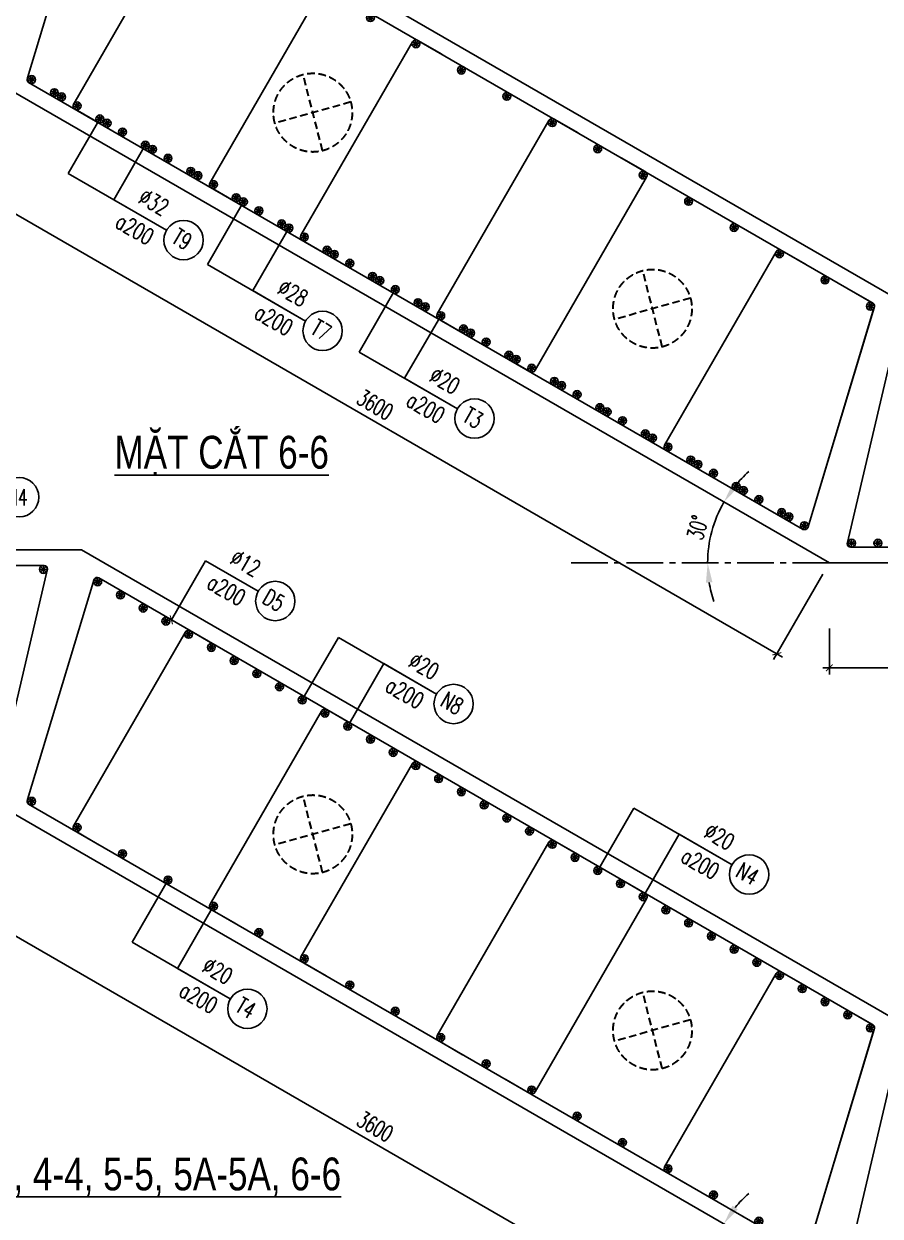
# Model space of a CAD drawing. Header units: millimetres. Extents: x -143483 to 1166745, y -1448440 to -1202244.
# Drawn here: x 421340 to 434392, y -1250399 to -1232227 of the extents above; entities that cross this region are included whole.
import ezdxf
from ezdxf.enums import TextEntityAlignment as Align

# ---------------------------------------------------------------- set-up
doc = ezdxf.new("R2010")
doc.units = ezdxf.units.MM
doc.header["$LTSCALE"] = 30
doc.header["$PDMODE"] = 3
doc.linetypes.add('CENTER2', pattern=[1.125, 0.75, -0.125, 0.125, -0.125])
doc.linetypes.add('DASHED', pattern=[19.05, 12.7, -6.35])
doc.layers.get('0').update_dxf_attribs({"lineweight": 9})
doc.layers.get('Defpoints').update_dxf_attribs({"lineweight": 9})
for name, color, linetype in [('ccu11-Cotthep', 9, 'Continuous'), ('ccu11-Dim', 8, 'Continuous'), ('ccu11-Text', 31, 'Continuous'), ('ccu11-Thay', 7, 'Continuous'), ('ccu11-Thep', 4, 'Continuous'), ('ccu11-Thep doc', 4, 'Continuous'), ('ccu11-Thepdai', 6, 'Continuous'), ('ccu11-Truc', 13, 'CENTER2')]:
    doc.layers.add(name, color=color, linetype=linetype)
doc.layers.add('ccu11-Khuat', color=9, linetype='DASHED', lineweight=30)
doc.layers.add('Vicom_thep doc', color=1, linetype='Continuous', lineweight=35)
doc.styles.add('ccu11-dim', font='vnsimli.shx', dxfattribs={"width": 0.65, "bigfont": 'bigfont.shx'})
doc.styles.add('ccu11-VnAvH-B', font='VHAVANB.TTF')
doc.styles.add('ccu11-vnsimple', font='vnsimple.shx', dxfattribs={"bigfont": 'bigfont.shx'})
doc.styles.add('ccu11_simli', font='vnsimli.shx', dxfattribs={"width": 0.8})
doc.dimstyles.new('ccu11-100', dxfattribs={"dimscale": 100, "dimtxt": 2.5, "dimasz": 1, "dimexe": 1, "dimexo": 2, "dimgap": 1, "dimtad": 1, "dimdec": 0, "dimdsep": 46, "dimtxsty": 'ccu11-dim', "dimblk": 'ARCHTICK', "dimcen": -1, "dimdle": 1, "dimclrd": 256, "dimclre": 256, "dimclrt": 3, "dimadec": 0, "dimazin": 2, "dimtfac": 0.1, "dimtdec": 0, "dimtmove": 0, "dimatfit": 1, "dimldrblk": 'ARCHTICK', "dimfxl": 0, "dimtvp": 0.833333, "dimtolj": 1, "dimtzin": 12, "dimarcsym": 0})
doc.dimstyles.new('ccu11-100x4', dxfattribs={"dimscale": 100, "dimtxt": 2.5, "dimasz": 1, "dimexe": 1, "dimexo": 2, "dimgap": 1, "dimtad": 1, "dimdec": 0, "dimlfac": 0.25, "dimdsep": 46, "dimtxsty": 'ccu11-dim', "dimblk": 'ARCHTICK', "dimcen": -1, "dimdle": 1, "dimclrd": 256, "dimclre": 256, "dimclrt": 3, "dimadec": 0, "dimazin": 2, "dimtfac": 0.1, "dimtdec": 0, "dimtmove": 0, "dimatfit": 1, "dimldrblk": 'ARCHTICK', "dimfxl": 0, "dimtvp": 0.833333, "dimtolj": 1, "dimtzin": 12, "dimarcsym": 0})

# ---------------------------------------------------------------- blocks, each defined once
blk = doc.blocks.new('_ARCHTICK')
at = {"color": 0, "linetype": 'ByBlock', "const_width": 0.15}
blk.add_lwpolyline([(-0.5, -0.5), (0.5, 0.5)], dxfattribs=at)
blk = doc.blocks.new('*D2778')
at = {"layer": 'ccu11-Dim', "linetype": 'ByBlock', "lineweight": -2, "ltscale": 30, "transparency": 16777216}
for p, q in [((421047, -1233415), (420297, -1234714)), ((420261, -1234578), (432905, -1241878)), ((433518, -1240615), (432768, -1241914))]:
    blk.add_line(p, q, dxfattribs=at)
at = {"layer": 'Defpoints', "color": 0, "linetype": 'ByBlock', "ltscale": 30, "transparency": 16777216}
for p in [(421147, -1233242), (433618, -1240442), (432818, -1241828)]:
    blk.add_point(p, dxfattribs=at)
at = {"layer": 'ccu11-Dim', "linetype": 'ByBlock', "lineweight": -2, "ltscale": 30, "transparency": 16777216, "xscale": 100, "yscale": 100, "zscale": 100}
for p, rotation in [((420347, -1234628), 149.9999151036798), ((432818, -1241828), 329.9999151036798)]:
    blk.add_blockref('_ARCHTICK', p, dxfattribs=dict(at, rotation=rotation))
at = {"layer": 'ccu11-Dim', "color": 3, "linetype": 'ByBlock', "ltscale": 30, "transparency": 16777216, "insert": (426695, -1238033), "char_height": 250, "attachment_point": 5, "rotation": 329.9999, "style": 'ccu11-dim'}
blk.add_mtext('\\A1;3600', dxfattribs=at)
blk = doc.blocks.new('MCT')
at = {"ltscale": 0.005}
for p, q in [((-0.49, 0), (0.49, 0)), ((0.35, -0.35), (-0.35, 0.35)), ((-0.35, -0.35), (0.35, 0.35)), ((0, -0.49), (0, 0.49))]:
    blk.add_line(p, q, dxfattribs=at)
blk.add_circle((0, 0), 0.492, dxfattribs=at)
blk = doc.blocks.new('*U1951')
at = {"layer": 'ccu11-Thep doc', "xscale": -121.9200000001001, "yscale": 121.9200000001001, "zscale": 121.92, "rotation": 270}
blk.add_blockref('MCT', (0, 0), dxfattribs=at)
blk = doc.blocks.new('*U1948')
at = {"layer": 'ccu11-Thep doc', "color": 0, "linetype": 'ByBlock', "lineweight": -2, "transparency": 16777216}
for p in [(0, 0), (800, 0), (1600, 0), (2400, 0), (3200, 0), (4000, 0), (4800, 0), (5600, 0), (6400, 0), (7200, 0), (8000, 0), (8800, 0), (9600, 0), (10400, 0)]:
    blk.add_blockref('*U1951', p, dxfattribs=at)
blk = doc.blocks.new('*D2787')
at = {"layer": 'ccu11-Dim', "lineweight": -2, "transparency": 16777216}
for start, end in [(131.4508, 140.7253), (149.9999, 180), (189.2746, 198.5491)]:
    blk.add_arc((433618, -1240442), 1855, start, end, dxfattribs=at)
at = {"layer": 'ccu11-Dim', "transparency": 16777216}
for points in [[(432223, -1239296), (432141, -1239239), (432011, -1239514)], [(431737, -1240745), (431837, -1240737), (431763, -1240442)]]:
    blk.add_solid(points, dxfattribs=at)
at = {"layer": 'Defpoints', "color": 0, "transparency": 16777216}
for p in [(421147, -1233242), (431875, -1239807), (429621, -1240442), (433618, -1240442), (433618, -1240442)]:
    blk.add_point(p, dxfattribs=at)
at = {"layer": 'ccu11-Dim', "color": 3, "transparency": 16777216, "insert": (431609, -1239904), "char_height": 250, "attachment_point": 5, "rotation": 75, "style": 'ccu11-dim'}
blk.add_mtext('\\A1;30\\M+1818B', dxfattribs=at)
blk = doc.blocks.new('*U1953')
at = {"layer": 'ccu11-Thep doc', "xscale": -121.9200000001001, "yscale": 121.9200000001001, "zscale": 121.92, "rotation": 270}
blk.add_blockref('MCT', (0, 0), dxfattribs=at)
blk = doc.blocks.new('*U1954')
at = {"layer": 'ccu11-Thep doc', "color": 0, "linetype": 'ByBlock', "lineweight": -2, "transparency": 16777216}
for p in [(0, 0), (800, 0), (1600, 0), (2400, 0), (3200, 0), (4000, 0), (4800, 0), (5600, 0), (6400, 0), (7200, 0), (8000, 0), (8800, 0), (9600, 0), (10400, 0), (11200, 0), (12000, 0), (12800, 0), (13600, 0)]:
    blk.add_blockref('*U1953', p, dxfattribs=at)
blk = doc.blocks.new('*U1955')
at = {"layer": 'ccu11-Thep doc', "xscale": -121.9200000001001, "yscale": 121.9200000001001, "zscale": 121.92, "rotation": 270}
blk.add_blockref('MCT', (0, 0), dxfattribs=at)
blk = doc.blocks.new('*U1952')
at = {"layer": 'ccu11-Thep doc', "color": 0, "linetype": 'ByBlock', "lineweight": -2, "transparency": 16777216}
for p in [(0, 0), (800, 0), (1600, 0), (2400, 0), (3200, 0), (4000, 0), (4800, 0), (5600, 0), (6400, 0), (7200, 0), (8000, 0), (8800, 0), (9600, 0), (10400, 0), (11200, 0), (12000, 0), (12800, 0), (13600, 0)]:
    blk.add_blockref('*U1955', p, dxfattribs=at)
blk = doc.blocks.new('*D2775')
at = {"layer": 'ccu11-Dim', "linetype": 'ByBlock', "lineweight": -2, "ltscale": 30, "transparency": 16777216}
for p, q in [((433618, -1241442), (433618, -1242142)), ((444418, -1241442), (444418, -1242142)), ((444518, -1242042), (433518, -1242042))]:
    blk.add_line(p, q, dxfattribs=at)
at = {"layer": 'Defpoints', "color": 0, "linetype": 'ByBlock', "ltscale": 30, "transparency": 16777216}
for p in [(433618, -1241242), (444418, -1241242), (433618, -1242042)]:
    blk.add_point(p, dxfattribs=at)
at = {"layer": 'ccu11-Dim', "linetype": 'ByBlock', "lineweight": -2, "ltscale": 30, "transparency": 16777216, "xscale": 100, "yscale": 100, "zscale": 100, "rotation": 180}
blk.add_blockref('_ARCHTICK', (433618, -1242042), dxfattribs=at)
at = {"layer": 'ccu11-Dim', "linetype": 'ByBlock', "lineweight": -2, "ltscale": 30, "transparency": 16777216, "xscale": 100, "yscale": 100, "zscale": 100}
blk.add_blockref('_ARCHTICK', (444418, -1242042), dxfattribs=at)
at = {"layer": 'ccu11-Dim', "color": 3, "linetype": 'ByBlock', "ltscale": 30, "transparency": 16777216, "insert": (439018, -1241817), "char_height": 250, "attachment_point": 5, "style": 'ccu11-dim'}
blk.add_mtext('\\A1;2700', dxfattribs=at)
blk = doc.blocks.new('ccu11_block_thep')
at = {"layer": 'ccu11-Thep', "color": 3}
for p, q in [((-0.4, 0), (0.4, 0)), ((-0.28, 0.28), (0.28, -0.28)), ((0.28, 0.28), (-0.28, -0.28)), ((0, 0.4), (0, -0.4))]:
    blk.add_line(p, q, dxfattribs=at)
at = {"layer": 'ccu11-Thep', "color": 1, "const_width": 0.0667}
blk.add_lwpolyline([(-0.4, 0, 1), (0.4, 0, 1), (-0.4, 0, 1)], format="xyb", dxfattribs=at)
at = {"layer": 'ccu11-Thep', "color": 1}
blk.add_circle((0, 0), 0.4, dxfattribs=at)
blk = doc.blocks.new('*U1960')
at = {"layer": 'Vicom_thep doc', "xscale": -150, "yscale": 150, "zscale": 150, "rotation": 180}
blk.add_blockref('ccu11_block_thep', (0, 0), dxfattribs=at)
blk = doc.blocks.new('*U1961')
at = {"layer": 'ccu11-Thep doc', "color": 0, "linetype": 'ByBlock', "lineweight": -2, "transparency": 16777216}
for p in [(0, 0), (800, 0), (1600, 0), (2400, 0), (3200, 0), (4000, 0), (4800, 0), (5600, 0), (6400, 0), (7200, 0), (8000, 0), (8800, 0), (9600, 0)]:
    blk.add_blockref('*U1960', p, dxfattribs=at)
blk = doc.blocks.new('*U1962')
at = {"layer": 'Vicom_thep doc', "xscale": -150, "yscale": 150, "zscale": 150, "rotation": 180}
blk.add_blockref('ccu11_block_thep', (0, 0), dxfattribs=at)
blk = doc.blocks.new('*U1963')
at = {"layer": 'ccu11-Thep doc', "color": 0, "linetype": 'ByBlock', "lineweight": -2, "transparency": 16777216}
for p in [(0, 0), (800, 0), (1600, 0), (2400, 0), (3200, 0), (4000, 0), (4800, 0), (5600, 0), (6400, 0), (7200, 0), (8000, 0), (8800, 0), (9600, 0), (10400, 0), (11200, 0), (12000, 0), (12800, 0)]:
    blk.add_blockref('*U1962', p, dxfattribs=at)
blk = doc.blocks.new('*U1968')
at = {"layer": 'Vicom_thep doc', "xscale": -150, "yscale": 150, "zscale": 150, "rotation": 180}
blk.add_blockref('ccu11_block_thep', (0, 0), dxfattribs=at)
blk = doc.blocks.new('*U1969')
at = {"layer": 'ccu11-Thep doc', "color": 0, "linetype": 'ByBlock', "lineweight": -2, "transparency": 16777216}
for p in [(0, 0), (800, 0), (1600, 0), (2400, 0), (3200, 0), (4000, 0), (4800, 0), (5600, 0), (6400, 0), (7200, 0), (8000, 0), (8800, 0), (9600, 0), (10400, 0), (11200, 0), (12000, 0), (12800, 0)]:
    blk.add_blockref('*U1968', p, dxfattribs=at)
blk = doc.blocks.new('*D2777')
at = {"layer": 'ccu11-Dim', "linetype": 'ByBlock', "lineweight": -2, "ltscale": 30, "transparency": 16777216}
for p, q in [((421047, -1244415), (420297, -1245714)), ((420261, -1245578), (432905, -1252878)), ((433518, -1251615), (432768, -1252914))]:
    blk.add_line(p, q, dxfattribs=at)
at = {"layer": 'Defpoints', "color": 0, "linetype": 'ByBlock', "ltscale": 30, "transparency": 16777216}
for p in [(421147, -1244242), (433618, -1251442), (432818, -1252828)]:
    blk.add_point(p, dxfattribs=at)
at = {"layer": 'ccu11-Dim', "linetype": 'ByBlock', "lineweight": -2, "ltscale": 30, "transparency": 16777216, "xscale": 100, "yscale": 100, "zscale": 100}
for p, rotation in [((420347, -1245628), 149.9999151036798), ((432818, -1252828), 329.9999151036798)]:
    blk.add_blockref('_ARCHTICK', p, dxfattribs=dict(at, rotation=rotation))
at = {"layer": 'ccu11-Dim', "color": 3, "linetype": 'ByBlock', "ltscale": 30, "transparency": 16777216, "insert": (426695, -1249033), "char_height": 250, "attachment_point": 5, "rotation": 329.9999, "style": 'ccu11-dim'}
blk.add_mtext('\\A1;3600', dxfattribs=at)
blk = doc.blocks.new('*U1828')
at = {"layer": 'ccu11-Thep doc', "xscale": -121.9200000001001, "yscale": 121.9200000001001, "zscale": 121.92, "rotation": 270}
blk.add_blockref('MCT', (0, 0), dxfattribs=at)
blk = doc.blocks.new('*U1829')
at = {"layer": 'ccu11-Thep doc', "color": 0, "linetype": 'ByBlock', "lineweight": -2, "transparency": 16777216}
for p in [(0, 0), (800, 0), (1600, 0), (2400, 0), (3200, 0), (4000, 0), (4800, 0), (5600, 0), (6400, 0), (7200, 0), (8000, 0), (8800, 0)]:
    blk.add_blockref('*U1828', p, dxfattribs=at)
blk = doc.blocks.new('*D2796')
at = {"layer": 'ccu11-Dim', "lineweight": -2, "transparency": 16777216}
for start, end in [(131.4508, 140.7253), (149.9999, 180), (189.2746, 198.5491)]:
    blk.add_arc((433618, -1251442), 1855, start, end, dxfattribs=at)
at = {"layer": 'ccu11-Dim', "transparency": 16777216}
for points in [[(432223, -1250296), (432141, -1250239), (432011, -1250514)], [(431737, -1251745), (431837, -1251737), (431763, -1251442)]]:
    blk.add_solid(points, dxfattribs=at)
at = {"layer": 'Defpoints', "color": 0, "transparency": 16777216}
for p in [(421147, -1244242), (431875, -1250807), (429621, -1251442), (433618, -1251442), (433618, -1251442)]:
    blk.add_point(p, dxfattribs=at)
at = {"layer": 'ccu11-Dim', "color": 3, "transparency": 16777216, "insert": (431609, -1250904), "char_height": 250, "attachment_point": 5, "rotation": 75, "style": 'ccu11-dim'}
blk.add_mtext('\\A1;30\\M+1818B', dxfattribs=at)
blk = doc.blocks.new('*U1825')
at = {"layer": 'ccu11-Thep doc', "xscale": -121.9200000001001, "yscale": 121.9200000001001, "zscale": 121.92, "rotation": 270}
blk.add_blockref('MCT', (0, 0), dxfattribs=at)
blk = doc.blocks.new('*U1826')
at = {"layer": 'ccu11-Thep doc', "color": 0, "linetype": 'ByBlock', "lineweight": -2, "transparency": 16777216}
for p in [(0, 0), (800, 0), (1600, 0), (2400, 0), (3200, 0), (4000, 0), (4800, 0), (5600, 0), (6400, 0), (7200, 0), (8000, 0), (8800, 0), (9600, 0), (10400, 0), (11200, 0), (12000, 0), (12800, 0), (13600, 0)]:
    blk.add_blockref('*U1825', p, dxfattribs=at)
blk = doc.blocks.new('*U1827')
at = {"layer": 'ccu11-Thep doc', "xscale": -121.9200000001001, "yscale": 121.9200000001001, "zscale": 121.92, "rotation": 270}
blk.add_blockref('MCT', (0, 0), dxfattribs=at)
blk = doc.blocks.new('*U1824')
at = {"layer": 'ccu11-Thep doc', "color": 0, "linetype": 'ByBlock', "lineweight": -2, "transparency": 16777216}
for p in [(0, 0), (800, 0), (1600, 0), (2400, 0), (3200, 0), (4000, 0), (4800, 0), (5600, 0), (6400, 0), (7200, 0), (8000, 0), (8800, 0), (9600, 0), (10400, 0), (11200, 0), (12000, 0), (12800, 0), (13600, 0)]:
    blk.add_blockref('*U1827', p, dxfattribs=at)
blk = doc.blocks.new('SHD')
at = {"layer": 'ccu11-Cotthep'}
blk.add_circle((300, 0), 300, dxfattribs=at)
at = {"layer": 'ccu11-Cotthep', "color": 31, "style": 'ccu11_simli', "width": 0.8}
blk.add_attdef('DK', text='', height=250, dxfattribs=at).set_placement((-101, 65), align=Align.BOTTOM_RIGHT)
blk.add_attdef('KH', text='', height=250, dxfattribs=at).set_placement((300, 0), align=Align.MIDDLE)
blk.add_attdef('KC', text='', height=250, dxfattribs=at).set_placement((-101, -142), align=Align.TOP_RIGHT)
blk = doc.blocks.new('*U1819')
at = {"layer": 'Vicom_thep doc', "xscale": -150, "yscale": 150, "zscale": 150, "rotation": 180}
blk.add_blockref('ccu11_block_thep', (0, 0), dxfattribs=at)
blk = doc.blocks.new('*U1820')
at = {"layer": 'ccu11-Thep doc', "color": 0, "linetype": 'ByBlock', "lineweight": -2, "transparency": 16777216}
for p in [(0, 0), (800, 0), (1600, 0), (2400, 0), (3200, 0), (4000, 0), (4800, 0), (5600, 0), (6400, 0), (7200, 0), (8000, 0), (8800, 0), (9600, 0), (10400, 0), (11200, 0), (12000, 0), (12800, 0)]:
    blk.add_blockref('*U1819', p, dxfattribs=at)

msp = doc.modelspace()

# ---------------------------------------------------------------- linework, layer by layer
at = {"layer": 'ccu11-Khuat', "ltscale": 0.3}
for p, q in [((425893.5, -1234161.28), (425596.92, -1232998.5)), ((426322.85, -1233417.62), (425167.57, -1233742.16)), ((431070.52, -1237150.23), (430773.94, -1235987.46)), ((431499.87, -1236406.57), (430344.59, -1236731.11)), ((425893.5, -1245161.28), (425596.92, -1243998.5)), ((426322.85, -1244417.62), (425167.57, -1244742.16)), ((431070.52, -1248150.23), (430773.94, -1246987.46)), ((431499.87, -1247406.57), (430344.59, -1247731.11))]:
    msp.add_line(p, q, dxfattribs=at)
for centre in [(425745.21, -1233579.89), (430922.23, -1236568.84), (425745.21, -1244579.89), (430922.23, -1247568.84)]:
    msp.add_circle(centre, 600, dxfattribs=at)
at = {"layer": 'ccu11-Thay'}
for p, q in [((434689.82, -1236442.01), (422219.1, -1229242.01)), ((421147.3, -1233242.01), (433618.02, -1240442.01)), ((422219.1, -1240242.01), (411019.1, -1240242.01)), ((434689.82, -1247442.01), (422219.1, -1240242.01)), ((433618.02, -1240442.01), (444818.02, -1240442.01)), ((421147.3, -1244242.01), (433618.02, -1251442.01))]:
    msp.add_line(p, q, dxfattribs=at)
at = {"layer": 'ccu11-Thepdai'}
for points in [[(421413.93, -1233118.84), (433207.15, -1239927.66, 0.41421356), (433289.12, -1239905.7), (434301.3, -1236552.56, 0.41421356), (434282.99, -1236484.25), (422481.11, -1229670.42, 0.41421356), (422412.81, -1229688.73), (421395.63, -1233050.54, 0.41421356), (421413.93, -1233118.84)], [(424245.76, -1230689.25), (423882.03, -1230479.25, 0.41421356), (423800.07, -1230501.22), (422100.07, -1233445.7, 0.41421356), (422122.03, -1233527.66), (422485.76, -1233737.66)], [(426324.22, -1231889.25), (425960.49, -1231679.25, 0.41421356), (425878.53, -1231701.22), (424178.53, -1234645.7, 0.41421356), (424200.49, -1234727.66), (424564.22, -1234937.66)], [(427709.86, -1232689.25), (427346.13, -1232479.25, 0.41421356), (427264.17, -1232501.22), (425564.17, -1235445.7, 0.41421356), (425586.13, -1235527.66), (425949.86, -1235737.66)], [(429788.32, -1233889.25), (429424.59, -1233679.25, 0.41421356), (429342.63, -1233701.22), (427642.63, -1236645.7, 0.41421356), (427664.59, -1236727.66), (428028.32, -1236937.66)], [(430446.5, -1234269.25), (430810.23, -1234479.25, -0.41421356), (430832.19, -1234561.22), (429132.19, -1237505.7, -0.41421356), (429050.23, -1237527.66), (428686.5, -1237317.66)], [(433252.42, -1235889.25), (432888.69, -1235679.25, 0.41421356), (432806.73, -1235701.22), (431106.73, -1238645.7, 0.41421356), (431128.69, -1238727.66), (431492.42, -1238937.66)], [(433910.6, -1236269.25), (434274.33, -1236479.25, -0.41421356), (434296.3, -1236561.22), (433289.12, -1239905.7, -0.41421356), (433207.15, -1239927.66), (432150.6, -1239317.66)], [(433940.38, -1240202.01), (444358.02, -1240202.01, 0.41421356), (444418.02, -1240142.01), (444418.02, -1236732.01, 0.41421356), (444368.02, -1236682.01), (434740.38, -1236682.01, 0.41421356), (434690.38, -1236732.01), (433890.38, -1240152.01, 0.41421356), (433940.38, -1240202.01)], [(413967.3, -1240482.01), (413246.83, -1240482.01, 0.23620228), (413135.07, -1240574.76), (411981.19, -1243921.51, 0.5204497), (412037.58, -1244002.01), (420849.1, -1244002.01, 0.41421356), (420899.1, -1243952.01), (421699.1, -1240532.01, 0.41421356), (421649.1, -1240482.01), (412037.58, -1240482.01, 0.5204497), (411981.19, -1240562.51), (413135.07, -1243909.26, 0.23620228), (413246.83, -1244002.01), (413967.3, -1244002.01)], [(421413.93, -1244118.84), (433207.15, -1250927.66, 0.41421356), (433289.12, -1250905.7), (434301.3, -1247552.56, 0.41421356), (434282.99, -1247484.25), (422481.11, -1240670.42, 0.41421356), (422412.81, -1240688.73), (421395.63, -1244050.54, 0.41421356), (421413.93, -1244118.84)], [(424245.76, -1241689.25), (423882.03, -1241479.25, 0.41421356), (423800.07, -1241501.22), (422100.07, -1244445.7, 0.41421356), (422122.03, -1244527.66), (422485.76, -1244737.66)], [(426324.22, -1242889.25), (425960.49, -1242679.25, 0.41421356), (425878.53, -1242701.22), (424178.53, -1245645.7, 0.41421356), (424200.49, -1245727.66), (424564.22, -1245937.66)], [(427709.86, -1243689.25), (427346.13, -1243479.25, 0.41421356), (427264.17, -1243501.22), (425564.17, -1246445.7, 0.41421356), (425586.13, -1246527.66), (425949.86, -1246737.66)], [(429788.32, -1244889.25), (429424.59, -1244679.25, 0.41421356), (429342.63, -1244701.22), (427642.63, -1247645.7, 0.41421356), (427664.59, -1247727.66), (428028.32, -1247937.66)], [(430446.5, -1245269.25), (430810.23, -1245479.25, -0.41421356), (430832.19, -1245561.22), (429132.19, -1248505.7, -0.41421356), (429050.23, -1248527.66), (428686.5, -1248317.66)], [(433252.42, -1246889.25), (432888.69, -1246679.25, 0.41421356), (432806.73, -1246701.22), (431106.73, -1249645.7, 0.41421356), (431128.69, -1249727.66), (431492.42, -1249937.66)], [(433910.6, -1247269.25), (434274.33, -1247479.25, -0.41421356), (434296.3, -1247561.22), (433289.12, -1250905.7, -0.41421356), (433207.15, -1250927.66), (432150.6, -1250317.66)], [(433940.38, -1251202.01), (444358.02, -1251202.01, 0.41421356), (444418.02, -1251142.01), (444418.02, -1247732.01, 0.41421356), (444368.02, -1247682.01), (434740.38, -1247682.01, 0.41421356), (434690.38, -1247732.01), (433890.38, -1251152.01, 0.41421356), (433940.38, -1251202.01)]]:
    msp.add_lwpolyline(points, format="xyb", dxfattribs=at)
at = {"layer": 'ccu11-Truc', "ltscale": 25}
msp.add_lwpolyline([(433618.02, -1240442.01), (429620.83, -1240442.01)], dxfattribs=at)

# ---------------------------------------------------------------- block references
at = {"layer": 'ccu11-Cotthep'}
ref = msp.add_blockref('SHD', (423515.48, -1235372.14), dxfattribs=dict(at, rotation=329.9999999999999))
ref.add_attrib('KH', 'T9', dxfattribs={"color": 31, "height": 250, "rotation": 330, "style": 'ccu11-vnsimple', "width": 0.7}).set_placement((423753.64, -1235509.64), align=Align.MIDDLE_CENTER)
ref.add_attrib('KC', 'a200', dxfattribs={"color": 31, "height": 250, "rotation": 330, "style": 'ccu11-vnsimple', "width": 0.7}).set_placement((423094.32, -1235244.45), align=Align.TOP_CENTER)
ref.add_attrib('DK', '`32', dxfattribs={"color": 31, "height": 250, "rotation": 330, "style": 'ccu11-vnsimple', "width": 0.7}).set_placement((423223.21, -1235116.79), align=Align.BOTTOM_CENTER)
ref = msp.add_blockref('SHD', (425634.66, -1236756.99), dxfattribs=dict(at, rotation=329.9999999999999))
ref.add_attrib('KH', 'T7', dxfattribs={"color": 31, "height": 250, "rotation": 330, "style": 'ccu11-vnsimple', "width": 0.7}).set_placement((425872.82, -1236894.49), align=Align.MIDDLE_CENTER)
ref.add_attrib('KC', 'a200', dxfattribs={"color": 31, "height": 250, "rotation": 330, "style": 'ccu11-vnsimple', "width": 0.7}).set_placement((425213.5, -1236629.3), align=Align.TOP_CENTER)
ref.add_attrib('DK', '`28', dxfattribs={"color": 31, "height": 250, "rotation": 330, "style": 'ccu11-vnsimple', "width": 0.7}).set_placement((425342.4, -1236501.64), align=Align.BOTTOM_CENTER)
ref = msp.add_blockref('SHD', (427949.26, -1238093.32), dxfattribs=dict(at, rotation=329.9999999999999))
ref.add_attrib('KH', 'T3', dxfattribs={"color": 31, "height": 250, "rotation": 330, "style": 'ccu11-vnsimple', "width": 0.7}).set_placement((428187.41, -1238230.82), align=Align.MIDDLE_CENTER)
ref.add_attrib('KC', 'a200', dxfattribs={"color": 31, "height": 250, "rotation": 330, "style": 'ccu11-vnsimple', "width": 0.7}).set_placement((427528.1, -1237965.63), align=Align.TOP_CENTER)
ref.add_attrib('DK', '`20', dxfattribs={"color": 31, "height": 250, "rotation": 330, "style": 'ccu11-vnsimple', "width": 0.7}).set_placement((427656.99, -1237837.97), align=Align.BOTTOM_CENTER)
ref = msp.add_blockref('SHD', (420967.75, -1239441.65), dxfattribs=at)
ref.add_attrib('KH', 'N4', dxfattribs={"color": 31, "height": 250, "style": 'ccu11-vnsimple', "width": 0.7}).set_placement((421242.75, -1239441.65), align=Align.MIDDLE_CENTER)
ref.add_attrib('KC', 'a200', dxfattribs={"color": 31, "height": 250, "style": 'ccu11-vnsimple', "width": 0.7}).set_placement((420539.17, -1239541.65), align=Align.TOP_CENTER)
ref.add_attrib('DK', '`20', dxfattribs={"color": 31, "height": 250, "style": 'ccu11-vnsimple', "width": 0.7}).set_placement((420586.96, -1239366.65), align=Align.BOTTOM_CENTER)
ref = msp.add_blockref('SHD', (424913.33, -1240873.37), dxfattribs=dict(at, rotation=329.9999999999999))
ref.add_attrib('KH', 'D5', dxfattribs={"color": 31, "height": 250, "rotation": 330, "style": 'ccu11-vnsimple', "width": 0.7}).set_placement((425151.49, -1241010.87), align=Align.MIDDLE_CENTER)
ref.add_attrib('KC', 'a200', dxfattribs={"color": 31, "height": 250, "rotation": 330, "style": 'ccu11-vnsimple', "width": 0.7}).set_placement((424492.17, -1240745.68), align=Align.TOP_CENTER)
ref.add_attrib('DK', '`12', dxfattribs={"color": 31, "height": 250, "rotation": 330, "style": 'ccu11-vnsimple', "width": 0.7}).set_placement((424621.06, -1240618.02), align=Align.BOTTOM_CENTER)
ref = msp.add_blockref('SHD', (427631.62, -1242442.78), dxfattribs=dict(at, rotation=329.9999999999999))
ref.add_attrib('KH', 'N8', dxfattribs={"color": 31, "height": 250, "rotation": 330, "style": 'ccu11-vnsimple', "width": 0.7}).set_placement((427869.77, -1242580.28), align=Align.MIDDLE_CENTER)
ref.add_attrib('KC', 'a200', dxfattribs={"color": 31, "height": 250, "rotation": 330, "style": 'ccu11-vnsimple', "width": 0.7}).set_placement((427210.46, -1242315.09), align=Align.TOP_CENTER)
ref.add_attrib('DK', '`20', dxfattribs={"color": 31, "height": 250, "rotation": 330, "style": 'ccu11-vnsimple', "width": 0.7}).set_placement((427339.35, -1242187.43), align=Align.BOTTOM_CENTER)
ref = msp.add_blockref('SHD', (432134.95, -1245042.78), dxfattribs=dict(at, rotation=329.9999999999999))
ref.add_attrib('KH', 'N4', dxfattribs={"color": 31, "height": 250, "rotation": 330, "style": 'ccu11-vnsimple', "width": 0.7}).set_placement((432373.11, -1245180.28), align=Align.MIDDLE_CENTER)
ref.add_attrib('KC', 'a200', dxfattribs={"color": 31, "height": 250, "rotation": 330, "style": 'ccu11-vnsimple', "width": 0.7}).set_placement((431713.79, -1244915.09), align=Align.TOP_CENTER)
ref.add_attrib('DK', '`20', dxfattribs={"color": 31, "height": 250, "rotation": 330, "style": 'ccu11-vnsimple', "width": 0.7}).set_placement((431842.68, -1244787.43), align=Align.BOTTOM_CENTER)
ref = msp.add_blockref('SHD', (424487.35, -1247088.81), dxfattribs=dict(at, rotation=329.9999999999999))
ref.add_attrib('KH', 'T4', dxfattribs={"color": 31, "height": 250, "rotation": 330, "style": 'ccu11-vnsimple', "width": 0.7}).set_placement((424725.51, -1247226.31), align=Align.MIDDLE_CENTER)
ref.add_attrib('KC', 'a200', dxfattribs={"color": 31, "height": 250, "rotation": 330, "style": 'ccu11-vnsimple', "width": 0.7}).set_placement((424066.19, -1246961.12), align=Align.TOP_CENTER)
ref.add_attrib('DK', '`20', dxfattribs={"color": 31, "height": 250, "rotation": 330, "style": 'ccu11-vnsimple', "width": 0.7}).set_placement((424195.08, -1246833.47), align=Align.BOTTOM_CENTER)
at = {"layer": 'ccu11-Thep doc', "xscale": -1, "rotation": 329.9999999999999}
for name, p in [('*U1954', (434244.33, -1236531.22)), ('*U1826', (434244.33, -1247531.22))]:
    msp.add_blockref(name, p, dxfattribs=at)
at = {"layer": 'ccu11-Thep doc'}
for name, p, rotation in [('*U1952', (433237.15, -1239875.7), 150), ('*U1963', (421805.62, -1233275.7), 329.9999999999999), ('*U1969', (421916.15, -1233339.63), 329.9999999999999), ('*U1948', (444358.02, -1240142.01), 180), ('*U1820', (422812.8, -1240931.22), 329.9999999999999), ('*U1824', (433237.15, -1250875.7), 150)]:
    msp.add_blockref(name, p, dxfattribs=dict(at, rotation=rotation))
msp.add_blockref('*U1961', (434358.02, -1240142.01), dxfattribs=at)
at = {"layer": 'ccu11-Thep doc', "xscale": -1}
msp.add_blockref('*U1829', (421639.1, -1240542.01), dxfattribs=at)

# ---------------------------------------------------------------- texts
at = {"layer": 'ccu11-Text', "color": 6, "style": 'ccu11-VnAvH-B', "width": 0.8}
for s, p in [('%%UmÆt c¾t 6-6', (424356.1, -1239005.56)), ('%%UcÊu t¹o cèt ®ai mÆt c¾t 1-1, 2-2, 4-4, 5-5, 5a-5a, 6-6', (419087.27, -1250005.56))]:
    msp.add_text(s, height=500, dxfattribs=at).set_placement(p, align=Align.CENTER)

# ---------------------------------------------------------------- dimensions: what is measured, and where the dimension line sits
at = {"layer": 'ccu11-Dim', "linetype": 'ByBlock', "ltscale": 30}
for p1, p2, picture, middle in [((421147.3, -1233242.01), (433618.02, -1240442.01), '*D2778', (426695.16, -1238032.79)), ((421147.3, -1244242.01), (433618.02, -1251442.01), '*D2777', (426695.16, -1249032.79))]:
    dim = msp.add_aligned_dim(p1=p1, p2=p2, distance=-1600, dimstyle='ccu11-100x4', dxfattribs=at)
    dim.commit()
    dim.dimension.update_dxf_attribs({"geometry": picture, "text_midpoint": middle})
at = {"layer": 'ccu11-Dim'}
for base, line1, line2, picture, middle in [((431874.57, -1239807.44), ((421147.3, -1233242.01), (433618.02, -1240442.01)), ((433618.02, -1240442.01), (429620.83, -1240442.01)), '*D2787', (431608.57, -1239903.57)), ((431874.57, -1250807.44), ((421147.3, -1244242.01), (433618.02, -1251442.01)), ((433618.02, -1251442.01), (429620.83, -1251442.01)), '*D2796', (431608.57, -1250903.57))]:
    dim = msp.add_angular_dim_2l(base=base, line1=line1, line2=line2, dimstyle='ccu11-100x4', override={"dimasz": 3, "dimsah": 1}, dxfattribs=at)
    dim.commit()
    dim.dimension.update_dxf_attribs({"geometry": picture, "text_midpoint": middle})
at = {"layer": 'ccu11-Dim', "linetype": 'ByBlock', "ltscale": 30}
dim = msp.add_linear_dim(base=(433618.02, -1242042.37), p1=(444418.02, -1241242.37), p2=(433618.02, -1241242.37), angle=180, dimstyle='ccu11-100x4', dxfattribs=at)
dim.commit()
dim.dimension.update_dxf_attribs({"geometry": '*D2775', "text_midpoint": (439018.02, -1241817.37)})

# ---------------------------------------------------------------- leaders
at = {"layer": 'ccu11-Cotthep'}
for points in [[(422498.44, -1233675.7), (422018.12, -1234507.64), (423515.48, -1235372.14)], [(423191.26, -1234075.7), (422710.94, -1234907.64), (423515.48, -1235372.14)], [(424687.49, -1234939.55), (424137.31, -1235892.49), (425634.66, -1236756.99)], [(425380.31, -1235339.55), (424830.13, -1236292.49), (425634.66, -1236756.99)], [(427002.08, -1236275.88), (426451.9, -1237228.82), (427949.26, -1238093.32)], [(427694.9, -1236675.88), (427144.72, -1237628.82), (427949.26, -1238093.32)], [(425584.08, -1242531.22), (426134.26, -1241578.28), (427631.62, -1242442.78)], [(426276.9, -1242931.22), (426827.08, -1241978.28), (427631.62, -1242442.78)], [(430087.41, -1245131.22), (430637.59, -1244178.28), (432134.95, -1245042.78)], [(430780.23, -1245531.22), (431330.41, -1244578.28), (432134.95, -1245042.78)], [(423540.17, -1245271.37), (422989.99, -1246224.31), (424487.35, -1247088.81)], [(424232.99, -1245671.37), (423682.81, -1246624.31), (424487.35, -1247088.81)]]:
    msp.add_leader(points, dimstyle='ccu11-100', override={"dimasz": 1.5, "dimgap": 1, "dimtad": 0, "dimldrblk": 'None', "dimfxl": 3, "dimfxlon": 1, "dimtfill": 1, "dimarcsym": 1}, dxfattribs=at)
at = {"layer": 'ccu11-Cotthep', "linetype": 'ByBlock', "ltscale": 30}
msp.add_leader([(423588.61, -1241309.84), (424108.79, -1240408.87), (424913.33, -1240873.37)], dimstyle='ccu11-100x4', dxfattribs=at)

doc.saveas('drawing.dxf')
